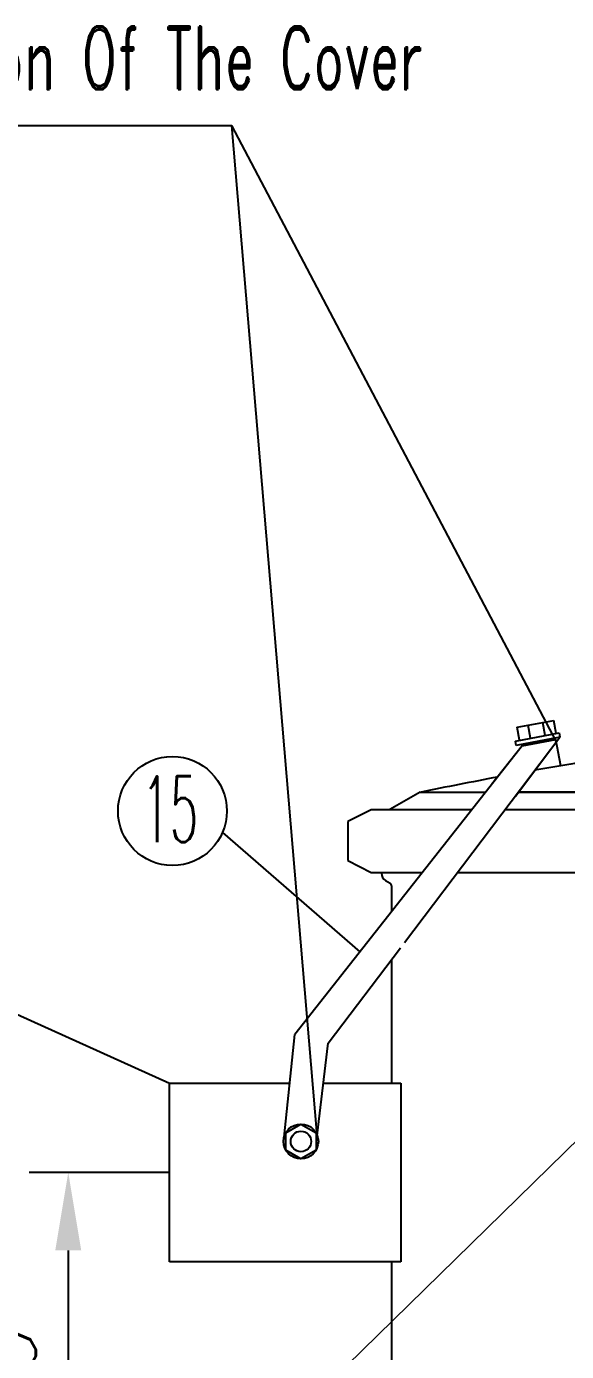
# Model space of a CAD drawing. Extents: x 4438 to 384502, y -178203 to -21188.
# Drawn here: x 378640 to 378848, y -176183 to -175673 of the extents above; entities that cross this region are included whole.
import ezdxf

# ---------------------------------------------------------------- set-up
doc = ezdxf.new("R2010")
doc.units = 0
doc.header["$LTSCALE"] = 8
doc.header["$MEASUREMENT"] = 0
doc.layers.get('0').update_dxf_attribs({"linetype": 'CONTINUOUS'})
doc.layers.get('DEFPOINTS').update_dxf_attribs({"linetype": 'CONTINUOUS'})
doc.layers.add('PL', color=5, linetype='CONTINUOUS')
doc.layers.add('细', color=7, linetype='CONTINUOUS', lineweight=20)
doc.styles.add('DFT', font='simplex', dxfattribs={"width": 0.67, "bigfont": 'dft'})
doc.styles.get("Standard").update_dxf_attribs({"font": 'txt.shx', "width": 0.5, "bigfont": 'intecad.shx'})
doc.styles.add('数字与字母', font='romand.shx', dxfattribs={"width": 0.8, "bigfont": 'hztxt.shx'})
doc.dimstyles.new('INTE$0', dxfattribs={"dimscale": 5, "dimtxt": 4, "dimasz": 3, "dimexe": 3, "dimexo": 0, "dimgap": 1, "dimtad": 1, "dimdec": 3, "dimdsep": 46, "dimtxsty": 'DFT', "dimcen": 0, "dimclrd": 3, "dimclre": 3, "dimclrt": 6, "dimadec": 0, "dimazin": 0, "dimtfac": 1, "dimtdec": 3, "dimtix": 1, "dimtmove": 1, "dimatfit": 0, "dimfxl": 1, "dimtolj": 1, "dimtzin": 0, "dimarcsym": 0})

# ---------------------------------------------------------------- blocks, each defined once
blk = doc.blocks.new('*D8')
at = {"color": 3, "lineweight": -2, "transparency": 16777216}
for p, q in [((378695.28, -176113.8), (378641.39, -176113.8)), ((378656.39, -176143.8), (378656.39, -176274.24)), ((378695.28, -176304.24), (378641.39, -176304.24))]:
    blk.add_line(p, q, dxfattribs=at)
at = {"color": 3, "transparency": 16777216}
for points in [[(378651.39, -176143.8), (378661.39, -176143.8), (378656.39, -176113.8)], [(378651.39, -176274.24), (378661.39, -176274.24), (378656.39, -176304.24)]]:
    blk.add_solid(points, dxfattribs=at)
at = {"layer": 'DEFPOINTS', "color": 0, "transparency": 16777216}
for p in [(378695.28, -176113.8), (378656.39, -176304.24), (378695.28, -176304.24)]:
    blk.add_point(p, dxfattribs=at)
at = {"color": 6, "transparency": 16777216, "insert": (378621.39, -176209.02), "char_height": 45, "attachment_point": 5, "rotation": 90, "style": 'DFT'}
blk.add_mtext('\\A1;550', dxfattribs=at)

msp = doc.modelspace()

# ---------------------------------------------------------------- linework, layer by layer
at = {"color": 1}
for p, q in [((378441.673, -175711.308), (378719.385, -175711.308)), ((378844.197, -175948.321), (378719.385, -175711.308)), ((378752.208, -176099.611), (378719.385, -175711.308)), ((378715.708, -175983.181), (378768.624, -176028.975)), ((378503.253, -175992.821), (378695.285, -176079.456))]:
    msp.add_line(p, q, dxfattribs=at)
msp.add_circle((378696.488, -175974.861), 20.944, dxfattribs=at)
at = {"layer": 'PL', "color": 7, "ltscale": 0.5}
for p, q in [((378829.078, -175942.668), (378843.222, -175940.025)), ((378830.011, -175947.663), (378829.078, -175942.668)), ((378834.264, -175946.868), (378833.33, -175941.873)), ((378839.903, -175945.814), (378838.969, -175940.819)), ((378844.155, -175945.019), (378843.222, -175940.025)), ((378785.704, -176025.465), (378845.572, -175946.507)), ((378828.424, -175969.123), (378845.572, -175946.507)), ((378828.436, -175947.958), (378845.256, -175944.814)), ((378828.753, -175949.651), (378828.436, -175947.958)), ((378845.572, -175946.507), (378828.753, -175949.651)), ((378830.995, -175949.845), (378844.026, -175947.409)), ((378843.323, -175946.927), (378831.476, -175949.142)), ((378844.026, -175947.409), (378843.323, -175946.927)), ((378845.908, -175957.479), (378844.026, -175947.409)), ((378845.256, -175944.814), (378845.572, -175946.507)), ((378831.562, -175949.126), (378743.579, -176060.75)), ((378830.995, -175949.845), (378819.406, -175964.548)), ((378831.476, -175949.142), (378830.995, -175949.845)), ((378791.771, -175967.562), (378780.087, -175974.333)), ((378791.771, -175967.562), (378817.028, -175967.564)), ((379077.159, -175967.562), (378829.594, -175967.58)), ((378829.605, -175967.565), (379044.865, -175967.58)), ((378772.972, -175974.369), (378763.933, -175978.889)), ((378763.933, -175978.889), (378763.933, -175993.953)), ((378811.665, -175974.369), (378772.972, -175974.369)), ((379005.939, -175974.369), (378824.446, -175974.369)), ((378763.933, -175993.953), (378772.972, -175998.473)), ((378772.972, -175998.473), (378792.666, -175998.473)), ((378806.17, -175998.473), (378866.712, -175998.473)), ((378778.505, -176001.62), (378780.218, -176002.641)), ((378780.805, -176003.676), (378780.805, -176013.521)), ((378756.359, -176064.167), (378784.169, -176027.489)), ((378780.805, -176031.925), (378780.805, -176079.456)), ((378780.805, -176031.925), (378780.805, -176043.795)), ((378739.433, -176100.221), (378743.579, -176060.75)), ((378752.208, -176099.611), (378756.359, -176064.167)), ((378695.285, -176148.15), (378695.285, -176079.456)), ((378695.285, -176148.15), (378695.285, -176079.456)), ((378695.285, -176079.456), (378741.614, -176079.456)), ((378754.569, -176079.456), (378784.379, -176079.456)), ((378784.379, -176079.456), (378784.379, -176148.15)), ((378780.852, -176148.15), (378695.285, -176148.15)), ((378784.379, -176148.15), (378695.285, -176148.15)), ((378780.805, -176148.15), (378780.805, -176269.893)), ((378780.805, -176148.15), (378780.805, -176148.733)), ((378780.805, -176148.15), (378780.805, -176269.893)), ((378780.805, -176148.15), (378780.805, -176148.733)), ((378780.805, -176148.15), (378780.805, -176148.733)), ((378780.805, -176148.15), (378780.805, -176148.733))]:
    msp.add_line(p, q, dxfattribs=at)
msp.add_lwpolyline([(378745.915, -176095.202), (378751.714, -176098.55), (378751.714, -176105.245), (378745.915, -176108.593), (378740.117, -176105.245), (378740.117, -176098.55)], close=True, dxfattribs=at)
for radius in [6.695, 3.942]:
    msp.add_circle((378745.915, -176101.898), radius, dxfattribs=at)
for centre, radius, start, end in [((378780.203, -175998.774), 3.314, 180, 239.19128), ((378779.6, -176003.676), 1.205, 0, 59.19128)]:
    msp.add_arc(centre, radius, start, end, dxfattribs=at)
for points in [[(378860.432, -175955.222), (378852.236, -175956.42), (378844.074, -175957.759), (378835.958, -175959.187)], [(378821.56, -175961.814), (378811.679, -175963.676), (378801.878, -175965.629), (378792.178, -175967.582)]]:
    msp.add_open_spline(points, degree=3, dxfattribs=at)
at = {"layer": '细', "color": 1}
msp.add_line((378493.686, -176451.751), (378869.022, -176084.876), dxfattribs=at)

# ---------------------------------------------------------------- texts
at = {"color": 3, "linetype": 'Continuous', "insert": (378706.311, -175961.479), "char_height": 25.3086, "width": 20.24686, "attachment_point": 3, "line_spacing_factor": 0.9}
msp.add_mtext('15', dxfattribs=at)
at = {"layer": 'PL', "color": 7, "ltscale": 0.5, "style": '数字与字母', "width": 0.6}
msp.add_text('Electrical Connection Of The Cover', height=24.1034, dxfattribs=at).set_placement((378443.344, -175697.339))

# ---------------------------------------------------------------- dimensions: what is measured, and where the dimension line sits
at = {"color": 1}
dim = msp.add_linear_dim(base=(378656.392, -176304.241), p1=(378695.285, -176113.803), p2=(378695.285, -176304.241), angle=90, text='550', dimstyle='INTE$0', override={"dimtxt": 9, "dimasz": 6, "dimgap": 2.5, "dimdec": 2, "dimtdec": 2}, dxfattribs=at)
dim.commit()
dim.dimension.update_dxf_attribs({"geometry": '*D8', "text_midpoint": (378621.392, -176209.022)})

doc.saveas('drawing.dxf')
